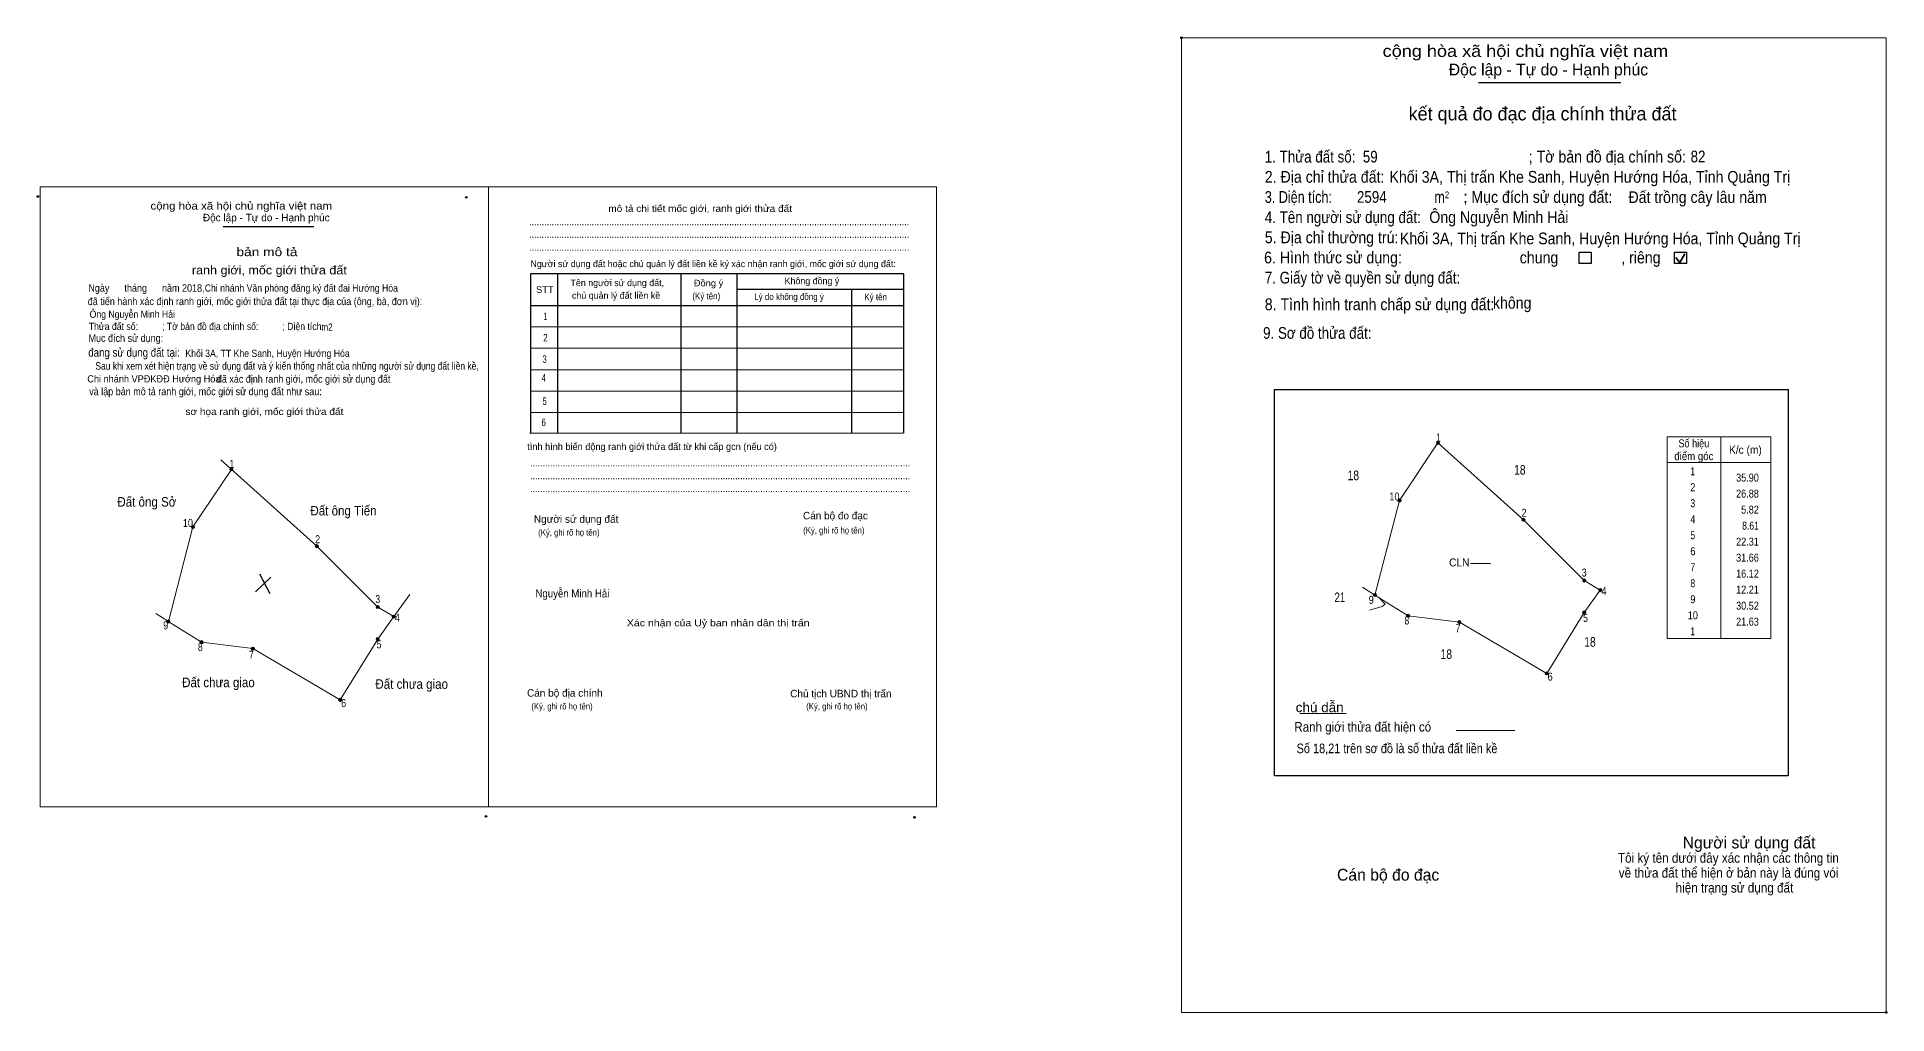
# Model space of a CAD drawing. Header units: metres. Extents: x 552522 to 553950, y 1838643 to 1838948.
# Drawn here: x 553372 to 553950, y 1838643 to 1838948 of the extents above; entities that cross this region are included whole.
import ezdxf
from ezdxf.enums import TextEntityAlignment as Align

# ---------------------------------------------------------------- set-up
doc = ezdxf.new("R2010")
doc.units = ezdxf.units.M
doc.header["$PDMODE"] = 32
doc.header["$PDSIZE"] = 0.5
for name, color, linetype, lineweight in [('15', 7, 'Continuous', 13), ('17', 7, 'Continuous', 13), ('2', 7, 'Continuous', 13), ('6', 7, 'Continuous', 13), ('63', 7, 'Continuous', 13), ('7', 7, 'Continuous', 25)]:
    doc.layers.add(name, color=color, linetype=linetype, lineweight=lineweight)
doc.layers.add('25', color=7, linetype='Continuous')
doc.layers.add('4', color=7, linetype='Continuous')

msp = doc.modelspace()

# ---------------------------------------------------------------- hatches: boundary and pattern name
at = {"layer": '15'}
for points in [[(553810.199, 1838821.618, 1), (553809.199, 1838821.618, 1)], [(553433.32, 1838813.34, 1), (553432.32, 1838813.34, 1)], [(553798.199, 1838803.618, 1), (553797.199, 1838803.618, 1)], [(553836.899, 1838797.618, 1), (553835.899, 1838797.618, 1)], [(553421.32, 1838795.34, 1), (553420.32, 1838795.34, 1)], [(553460.02, 1838789.34, 1), (553459.02, 1838789.34, 1)], [(553790.519, 1838774.078, 1), (553789.519, 1838774.078, 1)], [(553855.919, 1838778.618, 1), (553854.919, 1838778.618, 1)], [(553860.909, 1838775.618, 1), (553859.909, 1838775.618, 1)], [(553479.04, 1838770.34, 1), (553478.04, 1838770.34, 1)], [(553800.879, 1838767.618, 1), (553799.879, 1838767.618, 1)], [(553855.899, 1838768.618, 1), (553854.899, 1838768.618, 1)], [(553413.64, 1838765.8, 1), (553412.64, 1838765.8, 1)], [(553484.03, 1838767.34, 1), (553483.03, 1838767.34, 1)], [(553816.879, 1838765.618, 1), (553815.879, 1838765.618, 1)], [(553424, 1838759.34, 1), (553423, 1838759.34, 1)], [(553440, 1838757.34, 1), (553439, 1838757.34, 1)], [(553479.02, 1838760.34, 1), (553478.02, 1838760.34, 1)], [(553844.199, 1838749.618, 1), (553843.199, 1838749.618, 1)], [(553467.32, 1838741.34, 1), (553466.32, 1838741.34, 1)]]:
    msp.add_hatch(color=256, dxfattribs=at).paths.add_polyline_path(points)

# ---------------------------------------------------------------- linework, layer by layer
for p, q in [((553898.05, 1838823.48), (553898.05, 1838760.48)), ((553788.32, 1838769.33), (553792.27, 1838770.5))]:
    msp.add_line(p, q, dxfattribs=at)
msp.add_lwpolyline([(553791.31, 1838773.25), (553793.18, 1838771.22), (553792.27, 1838770.5)], dxfattribs=at)
for centre in [(553809.699, 1838821.618), (553432.82, 1838813.34), (553797.699, 1838803.618), (553836.399, 1838797.618), (553420.82, 1838795.34), (553459.52, 1838789.34), (553790.019, 1838774.078), (553855.419, 1838778.618), (553860.409, 1838775.618), (553478.54, 1838770.34), (553800.379, 1838767.618), (553855.399, 1838768.618), (553413.14, 1838765.8), (553483.53, 1838767.34), (553816.379, 1838765.618), (553423.5, 1838759.34), (553439.5, 1838757.34), (553478.52, 1838760.34), (553843.699, 1838749.618), (553466.82, 1838741.34)]:
    msp.add_circle(centre, 0.5, dxfattribs=at)
at = {"layer": '17'}
msp.add_line((553766.59, 1838737.08), (553781.07, 1838737.08), dxfattribs=at)
at = {"layer": '2'}
for p, q in [((553819.87, 1838783.98), (553826.06, 1838783.98)), ((553790.02, 1838774.08), (553786.12, 1838776.56)), ((553790.02, 1838774.08), (553786.12, 1838776.56)), ((553790.02, 1838774.08), (553791.31, 1838773.25)), ((553860.41, 1838775.62), (553855.4, 1838768.62)), ((553413.14, 1838765.8), (553409.24, 1838768.28)), ((553413.14, 1838765.8), (553414.43, 1838764.97))]:
    msp.add_line(p, q, dxfattribs=at)
for points in [[(553790.02, 1838774.08), (553797.7, 1838803.62), (553809.7, 1838821.62)], [(553809.7, 1838821.62), (553836.4, 1838797.62), (553855.42, 1838778.62), (553860.41, 1838775.62)], [(553429.52, 1838816.31), (553459.52, 1838789.34), (553478.54, 1838770.34), (553483.53, 1838767.34)], [(553413.14, 1838765.8), (553420.82, 1838795.34), (553432.82, 1838813.34)], [(553488.51, 1838774.29), (553483.53, 1838767.34), (553478.52, 1838760.34)], [(553855.4, 1838768.62), (553843.7, 1838749.62), (553816.38, 1838765.62), (553800.38, 1838767.62), (553791.31, 1838773.25)], [(553478.52, 1838760.34), (553466.82, 1838741.34), (553439.5, 1838757.34), (553423.5, 1838759.34), (553414.43, 1838764.97)]]:
    msp.add_lwpolyline(points, dxfattribs=at)
at = {"layer": '6'}
msp.add_line((553815.4, 1838731.81), (553833.68, 1838731.81), dxfattribs=at)
at = {"layer": '63'}
for p, q in [((553881.25, 1838815.48), (553898.05, 1838815.48)), ((553898.05, 1838815.48), (553913.65, 1838815.48))]:
    msp.add_line(p, q, dxfattribs=at)
at = {"layer": '63', "lineweight": 25}
for p, q in [((553445.11, 1838779.69), (553440.36, 1838775.13)), ((553441.57, 1838780.71), (553444.81, 1838774.53))]:
    msp.add_line(p, q, dxfattribs=at)
at = {"layer": '63'}
for points in [[(553898.05, 1838760.48), (553881.25, 1838760.48), (553881.25, 1838823.48), (553898.05, 1838823.48)], [(553898.05, 1838823.48), (553913.65, 1838823.48), (553913.65, 1838760.48), (553898.05, 1838760.48)]]:
    msp.add_lwpolyline(points, dxfattribs=at)
at = {"layer": '7'}
for p, q in [((553822.32, 1838934.18), (553866.83, 1838934.18)), ((553430.25, 1838889.15), (553458.56, 1838889.15)), ((553534.63, 1838874.38), (553534.63, 1838824.66)), ((553573.25, 1838874.18), (553573.25, 1838824.66)), ((553590.68, 1838874.18), (553590.68, 1838824.66)), ((553590.68, 1838869.58), (553642.89, 1838869.58)), ((553626.53, 1838869.58), (553626.53, 1838824.66)), ((553526.24, 1838864.5), (553642.89, 1838864.5))]:
    msp.add_line(p, q, dxfattribs=at)
at = {"layer": '7', "lineweight": 35}
for p, q in [((553884.05, 1838879.55), (553885.3, 1838877.92)), ((553885.3, 1838877.92), (553886.83, 1838880.65))]:
    msp.add_line(p, q, dxfattribs=at)
at = {"layer": '7', "lineweight": 13}
for p, q in [((553526.24, 1838857.82), (553642.89, 1838857.82)), ((553526.24, 1838851.15), (553642.89, 1838851.15)), ((553526.24, 1838844.47), (553642.89, 1838844.47)), ((553526.24, 1838837.79), (553642.89, 1838837.79)), ((553526.24, 1838831.11), (553642.89, 1838831.11)), ((553526.04, 1838824.66), (553642.69, 1838824.66))]:
    msp.add_line(p, q, dxfattribs=at)
for points in [[(553729.61, 1838948.14), (553949.72, 1838948.14), (553949.72, 1838643.71), (553729.61, 1838643.71)], [(553373.1, 1838901.56), (553513.1, 1838901.56), (553513.1, 1838707.91), (553373.1, 1838707.91)], [(553513.11, 1838901.55), (553653.11, 1838901.55), (553653.11, 1838707.91), (553513.11, 1838707.91)], [(553513.11, 1838901.55), (553653.11, 1838901.55), (553653.11, 1838707.91), (553513.11, 1838707.91)]]:
    msp.add_lwpolyline(points, close=True, dxfattribs=at)
at = {"layer": '7'}
for points in [[(553853.82, 1838881.17), (553857.6, 1838881.17), (553857.6, 1838877.65), (553853.82, 1838877.65)], [(553883.56, 1838881.17), (553887.34, 1838881.17), (553887.34, 1838877.65), (553883.56, 1838877.65)], [(553758.69, 1838838.26), (553919.13, 1838838.26), (553919.13, 1838717.65), (553758.69, 1838717.65)]]:
    msp.add_lwpolyline(points, close=True, dxfattribs=at)
msp.add_lwpolyline([(553642.89, 1838824.66), (553642.89, 1838874.38), (553526.24, 1838874.38), (553526.24, 1838824.66)], dxfattribs=at)
for p in [(553729.61, 1838948.14), (553372.35, 1838898.57), (553506.19, 1838898.29), (553512.35, 1838704.92), (553646.19, 1838704.64), (553949.71, 1838643.71)]:
    msp.add_point(p, dxfattribs=at)

# ---------------------------------------------------------------- texts
at = {"layer": '17', "width": 0.9}
msp.add_text('Nguyễn Minh Hải', height=2.5, dxfattribs=at).set_placement((553527.8, 1838773.33))
at = {"layer": '2'}
for s, height, width, p in [('18', 3, 0.8, (553835.275, 1838811.7)), ('18', 3, 0.8, (553783.275, 1838809.96)), ('Đất ông Sở', 3, 0.9, (553406.41, 1838801.69)), ('Đất ông Tiến', 3, 0.9, (553467.835, 1838798.94)), ('CLN', 2.5, 0.95, (553816.365, 1838783.02)), ('21', 3, 0.75, (553779.06, 1838771.88)), ('18', 3, 0.8, (553812.315, 1838754.11)), ('18', 3, 0.8, (553857.185, 1838757.93)), ('Đất chưa giao', 3, 0.9, (553428.78, 1838745.29)), ('Đất chưa giao', 3, 0.9, (553489.14, 1838744.79))]:
    msp.add_text(s, height=height, dxfattribs=dict(at, width=width)).set_placement(p, align=Align.CENTER)
at = {"layer": '25'}
for s, width, p in [('Chi nhánh Văn phòng đăng ký đất đai Hướng Hóa', 0.9, (553424.49, 1838868.85)), ('Chi nhánh VPĐKĐĐ Hướng Hóa', 0.95, (553387.81, 1838840.48))]:
    msp.add_text(s, height=2.25, dxfattribs=dict(at, width=width)).set_placement(p)
at = {"layer": '4', "width": 0.85}
for s, height, p in [('2594', 3.67, (553784.39, 1838896.59)), ('m2', 2.25, (553460.9, 1838856.64))]:
    msp.add_text(s, height=height, dxfattribs=at).set_placement(p)
at = {"layer": '6'}
for s, height, width, p in [('Đất trồng cây lâu năm', 3.67, 0.9, (553869.2, 1838896.54)), ('Ông Nguyễn Minh Hải', 3.67, 0.9, (553807, 1838890.29)), ('Ông Nguyễn Minh Hải', 2.25, 0.9, (553388.54, 1838860.68)), ('chú dẫn', 3, 1.05, (553765.26, 1838737.49)), ('Ranh giới thửa đất hiện có ', 3, 0.9, (553764.84, 1838731.4)), ('Số 18,21 trên sơ đồ là số thửa đất liền kề', 3, 0.85, (553765.55, 1838724.68))]:
    msp.add_text(s, height=height, dxfattribs=dict(at, width=width)).set_placement(p)
at = {"layer": '63'}
for s, width, p in [(' 1', 0.75, (553810.56, 1838822.07)), (' 1', 0.75, (553433.69, 1838813.8)), ('35.90', 0.85, (553909.93, 1838809.51)), (' 10', 0.85, (553797.69, 1838803.61)), ('26.88', 0.85, (553909.93, 1838804.51)), (' 10', 0.85, (553420.82, 1838795.34)), (' 2', 0.85, (553837.4, 1838798.53)), ('5.82', 0.85, (553909.93, 1838799.51)), ('8.61', 0.8, (553909.93, 1838794.51)), (' 2', 0.85, (553460.53, 1838790.26)), ('22.31', 0.85, (553909.93, 1838789.51)), ('31.66', 0.85, (553909.93, 1838784.51)), (' 3', 0.8, (553856.14, 1838779.85)), ('16.12', 0.85, (553909.93, 1838779.51)), (' 3', 0.8, (553479.27, 1838771.58)), (' 9', 0.85, (553789.65, 1838771.33)), (' 4', 0.85, (553862.33, 1838774.08)), ('12.21', 0.85, (553909.93, 1838774.51)), (' 4', 0.85, (553485.46, 1838765.81)), (' 5', 0.8, (553856.54, 1838765.7)), ('30.52', 0.85, (553909.93, 1838769.51)), (' 9', 0.85, (553413.09, 1838763.37)), (' 8', 0.8, (553800.73, 1838764.88)), (' 7', 0.8, (553816.69, 1838762.47)), ('21.63', 0.85, (553909.93, 1838764.51)), (' 8', 0.8, (553423.86, 1838756.61)), (' 7', 0.8, (553439.82, 1838754.2)), (' 5', 0.8, (553479.67, 1838757.43)), (' 6', 0.85, (553845.53, 1838747.35)), (' 6', 0.85, (553468.66, 1838739.08))]:
    msp.add_text(s, height=2.5, dxfattribs=dict(at, width=width)).set_placement(p, align=Align.RIGHT)
for s, width, p in [('Số hiệu', 0.85, (553889.63, 1838820.21)), ('K/c (m)', 0.95, (553905.73, 1838818.21)), ('điểm góc', 0.9, (553889.63, 1838816.21)), (' 2', 0.85, (553888.93, 1838806.51)), (' 1', 0.75, (553888.925, 1838811.51)), (' 3', 0.8, (553888.93, 1838801.51)), (' 4', 0.85, (553888.925, 1838796.51)), (' 5', 0.8, (553888.93, 1838791.51)), (' 6', 0.85, (553888.93, 1838786.51)), (' 7', 0.8, (553888.93, 1838781.51)), (' 9', 0.85, (553888.925, 1838771.51)), (' 8', 0.8, (553888.93, 1838776.51)), (' 10', 0.85, (553888.925, 1838766.51)), (' 1', 0.75, (553888.925, 1838761.51))]:
    msp.add_text(s, height=2.5, dxfattribs=dict(at, width=width)).set_placement(p, align=Align.CENTER)
at = {"layer": '7'}
for s, height, width, p in [('cộng hòa xã hội chủ nghĩa việt nam', 3.674, 1.15, (553792.42, 1838942.18)), ('1. Thửa đất số:  59', 3.67, 0.85, (553755.61, 1838909.17)), ('; Tờ bản đồ địa chính số:', 3.674, 0.9, (553838.04, 1838909.17)), ('82', 3.67, 0.85, (553888.62, 1838909.22)), ('2. Địa chỉ thửa đất:', 3.674, 0.9, (553755.61, 1838902.87)), ('Khối 3A, Thị trấn Khe Sanh, Huyện Hướng Hóa, Tỉnh Quảng Trị', 3.67, 0.9, (553794.56, 1838902.87)), ('cộng hòa xã hội chủ nghĩa việt nam', 2.337, 1.15, (553407.55, 1838894.49)), ('3. Diện tích:', 3.674, 0.8, (553755.61, 1838896.58)), ('m', 3.674, 0.8, (553808.57, 1838896.58)), ('2', 2.099, 0.8, (553811.88, 1838898.04)), ('; Mục đích sử dụng đất:', 3.674, 0.9, (553817.68, 1838896.58)), ('........................................................................................................................................................', 2.337, 0.9, (553525.79, 1838889.61)), ('4. Tên người sử dụng đất:', 3.674, 0.85, (553755.61, 1838890.27)), ('........................................................................................................................................................', 2.337, 0.9, (553525.79, 1838885.61)), ('5. Địa chỉ thường trú:', 3.674, 0.9, (553755.61, 1838883.97)), ('Khối 3A, Thị trấn Khe Sanh, Huyện Hướng Hóa, Tỉnh Quảng Trị', 3.67, 0.9, (553797.8, 1838883.64)), ('........................................................................................................................................................', 2.337, 0.9, (553525.79, 1838881.6)), ('6. Hình thức sử dụng:', 3.674, 0.9, (553755.39, 1838877.68)), ('chung                , riêng', 3.674, 0.9, (553835.24, 1838877.68)), ('Đồng ý', 2.07, 1.05, (553577.25, 1838870.5)), ('7. Giấy tờ về quyền sử dụng đất:', 3.674, 0.85, (553755.61, 1838871.38)), (' đã tiến hành xác định ranh giới, mốc giới thửa đất tại thực địa của (ông, bà, đơn vị):', 2.34, 0.9, (553387.17, 1838864.64)), ('Ngày      tháng      năm 2018,', 2.34, 0.9, (553388.13, 1838868.82)), ('STT', 2.07, 1.05, (553527.98, 1838868.44)), ('(Ký tên)', 2.07, 0.9, (553576.8, 1838866.45)), ('Lý do không đồng ý', 2.07, 0.9, (553596.14, 1838866.24)), ('Ký tên', 2.07, 0.9, (553630.53, 1838866.15)), ('8. Tình hình tranh chấp sử dụng đất: ', 3.67, 0.9, (553755.61, 1838863.05)), ('không', 3.674, 0.9, (553826.86, 1838863.53)), ('Thửa đất số:          ; Tờ bản đồ địa chính số:          ; Diện tích:', 2.25, 0.9, (553388.28, 1838856.88)), ('Mục đích sử dụng:', 2.34, 0.9, (553388.19, 1838853.17)), ('9. Sơ đồ thửa đất:', 3.674, 0.85, (553755.08, 1838854.11)), ('đang sử dụng đất tại:', 2.66, 0.85, (553388.12, 1838848.52)), ('Khối 3A, TT Khe Sanh, Huyện Hướng Hóa', 2.25, 0.9, (553418.46, 1838848.45)), ('Sau khi xem xét hiện trạng về sử dụng đất và ý kiến thống nhất của những người sử dụng đất liền kề,', 2.337, 0.85, (553390.33, 1838844.48)), ('đã xác định ranh giới, mốc giới sử dụng đất', 2.33, 0.9, (553428.28, 1838840.43)), (' và lập bản mô tả ranh giới, mốc giới sử dụng đất như sau:', 2.337, 0.9, (553387.62, 1838836.5)), ('........................................................................................................................................................', 2.337, 0.9, (553526.1, 1838814.24)), ('........................................................................................................................................................', 2.337, 0.9, (553526.1, 1838810.24)), ('........................................................................................................................................................', 2.337, 0.9, (553526.1, 1838806.23)), ('(Ký, ghi rõ họ tên)', 2.003, 0.9, (553528.65, 1838792.64)), ('(Ký, ghi rõ họ tên)', 2.003, 0.9, (553611.42, 1838793.3)), ('(Ký, ghi rõ họ tên)', 2.003, 0.9, (553526.51, 1838738.33)), ('(Ký, ghi rõ họ tên)', 2.003, 0.9, (553612.38, 1838738.33))]:
    msp.add_text(s, height=height, dxfattribs=dict(at, width=width)).set_placement(p)
for s, height, p in [('Độc lập - Tự do - Hạnh phúc', 3.674, (553813.07, 1838936.39)), ('Độc lập - Tự do - Hạnh phúc', 2.337, (553423.91, 1838890.82)), ('Người sử dụng đất hoặc chủ quản lý đất liền kề ký xác nhận ranh giới, mốc giới sử dụng đất:', 2.07, (553526.24, 1838876.51)), ('Tên người sử dụng đất,', 2.07, (553538.74, 1838870.57)), ('Không đồng ý', 2.07, (553605.62, 1838871.18)), ('chủ quản lý đất liền kề', 2.07, (553539.21, 1838866.62)), ('tình hình biến động ranh giới thửa đất từ khi cấp gcn (nếu có)', 2.136, (553525.25, 1838819.38)), ('Người sử dụng đất', 2.337, (553527.31, 1838796.65)), ('Cán bộ đo đạc', 2.332, (553611.35, 1838797.72)), ('Cán bộ địa chính', 2.337, (553525.16, 1838742.33)), ('Chủ tịch UBND thị trấn', 2.34, (553607.36, 1838742.13)), ('Người sử dụng đất', 3.674, (553886.13, 1838694.93)), ('Cán bộ đo đạc', 3.674, (553778.16, 1838684.87))]:
    msp.add_text(s, height=height, dxfattribs=at).set_placement(p)
for s, height, p in [('kết quả đo đạc địa chính thửa đất', 4.199, (553842.375, 1838922.34)), ('.', 1.05, (553949.733, 1838643.21))]:
    msp.add_text(s, height=height, dxfattribs=at).set_placement(p, align=Align.CENTER)
for s, height, width, p in [('mô tả chi tiết mốc giới, ranh giới thửa đất', 2.136, 1.1, (553579.25, 1838893.74)), ('bản mô tả', 2.671, 1.2, (553443.93, 1838879.93)), ('ranh giới, mốc giới thửa đất', 2.671, 1.1, (553444.685, 1838874.25)), ('1', 2.337, 0.65, (553530.9, 1838859.99)), ('2', 2.337, 0.8, (553530.925, 1838853.31)), ('3', 2.337, 0.75, (553530.655, 1838846.62)), ('4', 2.337, 0.8, (553530.4, 1838840.78)), ('sơ họa ranh giới, mốc giới thửa đất', 2.136, 1.1, (553443.12, 1838830.31)), ('5', 2.337, 0.75, (553530.675, 1838833.45)), ('6', 2.337, 0.8, (553530.365, 1838826.84)), ('Xác nhận của Uỷ ban nhân dân thị trấn', 2.14, 1.15, (553584.89, 1838764.31)), ('Tôi ký tên dưới đây xác nhận các thông tin', 3.035, 0.9, (553900.42, 1838690.45)), ('về thửa đất thể hiện ở bản này là đúng vói', 3.035, 0.9, (553900.475, 1838685.8)), ('hiện trạng sử dụng đất', 3.035, 0.9, (553902.315, 1838681.15))]:
    msp.add_text(s, height=height, dxfattribs=dict(at, width=width)).set_placement(p, align=Align.CENTER)

doc.saveas('drawing.dxf')
